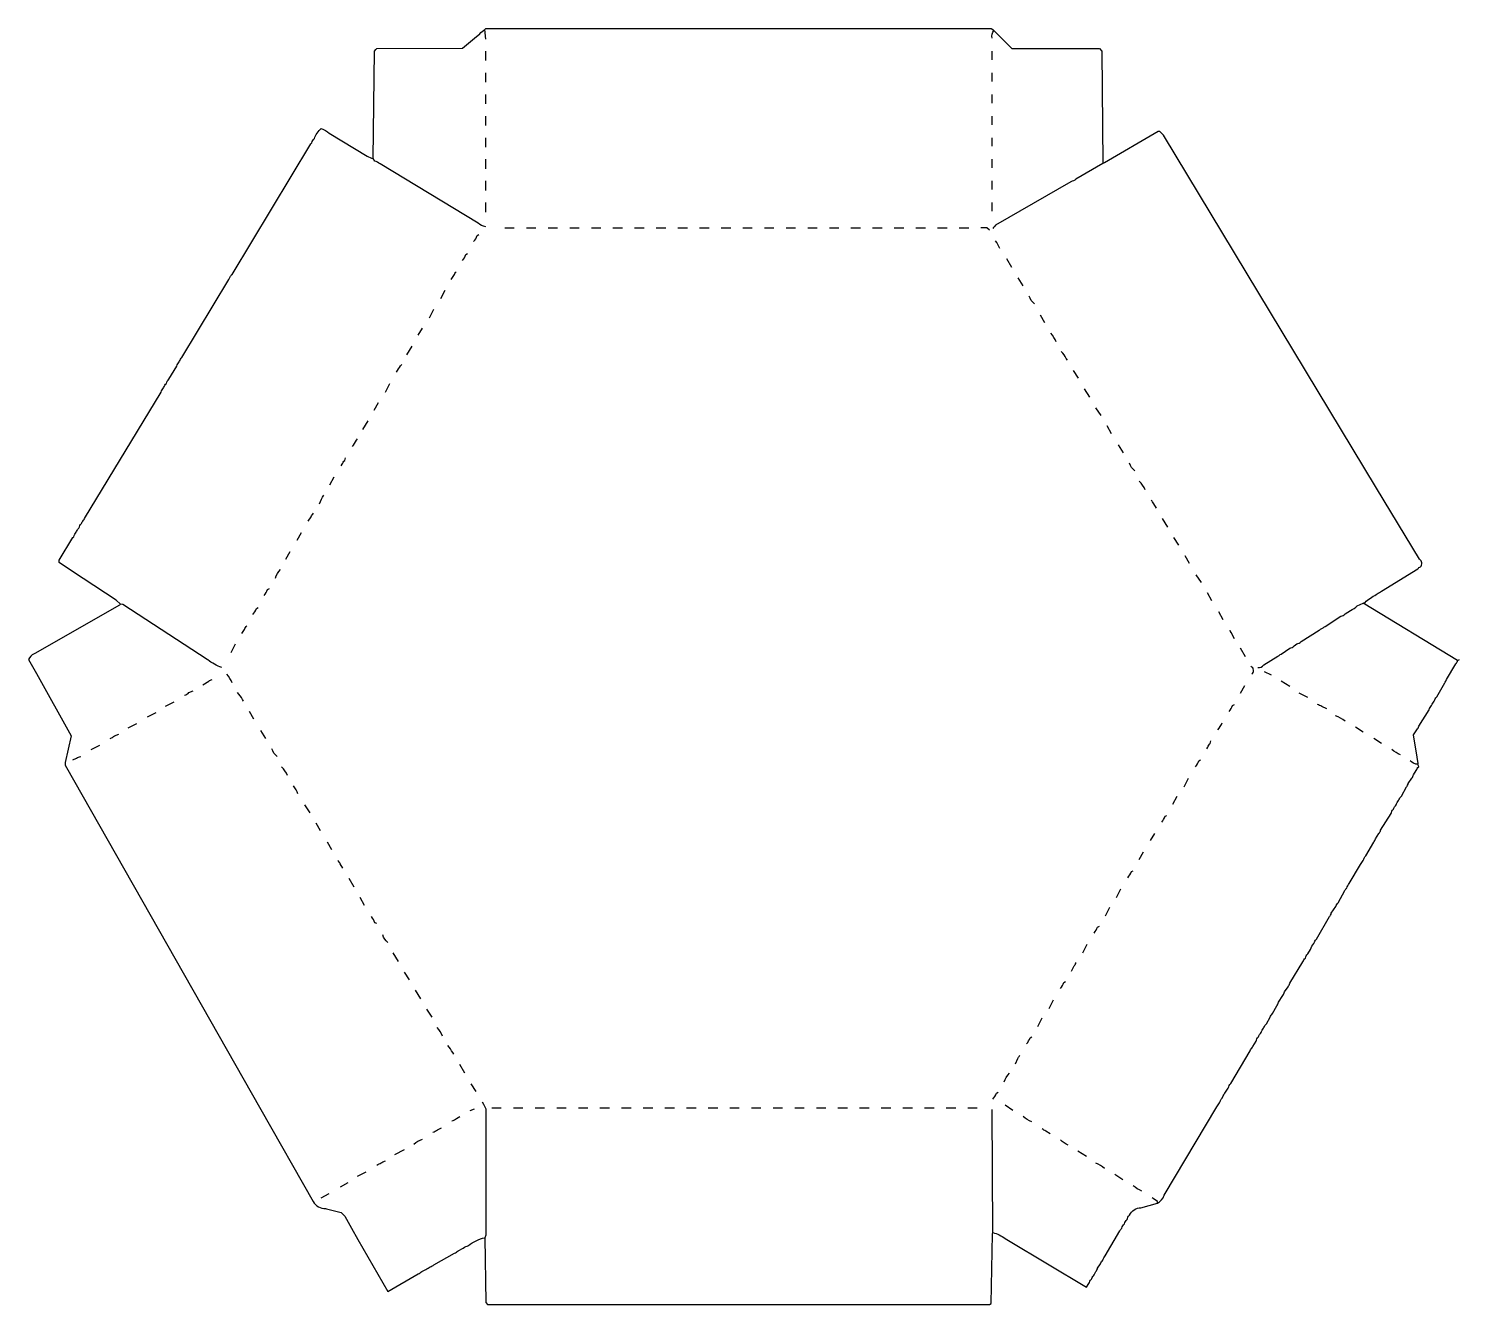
# Model space of a CAD drawing. Extents: x 87 to 1740, y 76 to 1550.
import ezdxf

# ---------------------------------------------------------------- set-up
doc = ezdxf.new("R2010")
doc.units = 0
doc.layers.get('0').update_dxf_attribs({"linetype": 'CONTINUOUS'})

msp = doc.modelspace()

# ---------------------------------------------------------------- linework, layer by layer
at = {"color": 250, "linetype": 'CONTINUOUS'}
for points in [[(615, 1321, -0.128171), (606.1, 1325.2), (492.846154, 1393.769231, 0.072242), (487, 1397), (485, 1400), (486.495902, 1523.995968), (488, 1526), (489, 1527), (587.99505, 1527.494951), (602, 1539), (608, 1544, -0.087559), (614, 1549), (615, 1550), (1199, 1550), (1200.9, 1548.8), (1202, 1548), (1223, 1527), (1324, 1527), (1327, 1524), (1328, 1394)], [(1200, 1539, -0.225288), (1202, 1548)], [(310, 812, -0.10175), (293.846154, 820.769231), (293.1, 821.2), (195.793103, 884.482759), (193, 885), (187.795082, 889.754098), (149.846154, 914.769231), (149.153846, 915.230769), (122, 933), (122, 936), (138, 962), (139, 963, -0.129316), (141.8, 968.1), (142.2, 968.9, -0.113019), (145, 973, -0.129316), (147.8, 978.1), (148.2, 978.9, -0.113019), (151, 983), (151.2, 983.9), (240, 1130, -0.129316), (242.8, 1135.1), (243.2, 1135.9, -0.113019), (246, 1140, -0.129316), (248.8, 1145.1), (258, 1160, -0.129316), (260.8, 1165.1), (261.2, 1165.9, -0.113019), (264, 1170), (318, 1260, 0.067868), (319.8, 1263.1, -0.118981), (322, 1266), (413, 1417), (414, 1418, -0.162817), (417, 1423, -0.149052), (425, 1434.5, -0.079332), (434.153846, 1429.230769), (477.9, 1402.8, 0.079039), (485, 1400)], [(1507, 812, 0.312247), (1514, 815), (1530.1, 824.8, 0.118981), (1533, 827), (1533.9, 827.2), (1544, 834, 0.129316), (1549.1, 836.8), (1552, 839, 0.129316), (1557.1, 841.8), (1578, 855, -0.067868), (1581.1, 856.8, 0.118981), (1584, 859), (1584.9, 859.2), (1603, 871, 0.129316), (1608.1, 873.8), (1614.1, 877.8, 0.076085), (1622, 883), (1629, 886), (1631, 887, -0.085586), (1644, 896, -0.114561), (1648.9, 899.2), (1650, 900), (1692, 926, -0.184026), (1695, 928, 0.489885), (1693.8, 936.9), (1644.2, 1019.1), (1398, 1427), (1394, 1431), (1392, 1431), (1330, 1395), (1328, 1394), (1297, 1376, -0.079147), (1291, 1373), (1204.1, 1322.8, 0.07409), (1201, 1319)], [(601, 1304, 0.125537), (605, 1311), (607, 1312)], [(588, 1282, 0.074103), (592, 1289), (594, 1290)], [(1209, 1296, 0.070776), (1204, 1305)], [(575, 1260), (578.2, 1264.9, -0.113019), (581, 1269)], [(1249, 1232, -0.156346), (1243, 1241)], [(1274, 1188, 0.070063), (1268, 1198)], [(1287, 1167), (1285.8, 1168.9, 0.084789), (1280, 1177)], [(512, 1153), (513.2, 1154.9, -0.071864), (518, 1162)], [(461, 1067), (462.2, 1068.9, -0.071864), (467, 1076)], [(448, 1045), (449.2, 1046.9, -0.113019), (452, 1051), (453, 1054)], [(1365, 1039, -0.156346), (1359, 1048)], [(1377, 1017, 0.107226), (1370, 1027)], [(423, 1001, -0.073278), (428, 1011)], [(1390, 996), (1386.8, 1000.9, 0.095372), (1384, 1005)], [(410, 981), (413.2, 985.9, -0.113019), (416, 990)], [(372, 915, -0.15732), (378, 925)], [(359, 895, 0.074103), (363, 902), (365, 903)], [(193, 885), (192, 884), (93.9, 828.2), (93.1, 827.8, 0.225622), (86.8, 820.9), (95.769231, 804.846154), (136, 733), (129, 702), (129, 699), (355.2, 301.1), (415.769231, 194.846154, 0.28723), (429.911765, 186.647059), (431.1, 186.3), (448, 182), (452, 178), (459.8, 163.9), (467.2, 151.1), (502, 91), (536.9, 111.2, 0.113019), (541, 114), (545.9, 116.2, -0.065958), (550.9, 119.2, 0.06304), (555.1, 121.8), (578.9, 135.2, 0.06304), (583.1, 137.8), (589, 141, -0.079147), (595, 144, -0.115712), (614, 153)], [(346, 873, 0.074103), (350, 880), (352, 881)], [(333, 851), (336.2, 855.9, -0.113019), (339, 860)], [(1480, 845), (1476.230769, 852.153846, -0.092595), (1475, 855)], [(1201, 159, -0.087455), (1215.1, 152.2), (1218.9, 149.8), (1309, 96), (1312, 100, -0.129316), (1314.8, 105.1), (1315.2, 105.9, -0.113019), (1318, 110), (1320, 114, 0.120666), (1322, 118), (1325.2, 122.9, -0.113019), (1328, 127, -0.129316), (1330.8, 132.1), (1347.8, 161.1, -0.078461), (1349.8, 164.1, -0.089283), (1353, 169, -0.162817), (1356, 174, -0.129316), (1358.8, 179.1, -0.295361), (1372.088235, 187.647059), (1391, 193, 0.209567), (1399, 202), (1459.8, 304.1, -0.089283), (1463, 309, -0.129316), (1465.8, 314.1), (1467.2, 316.9, -0.06304), (1469.8, 321.1), (1473, 326, -0.129316), (1475.8, 331.1), (1498.2, 368.9, -0.113019), (1501, 373), (1501.2, 373.9), (1505, 380, -0.129316), (1507.8, 385.1, -0.089283), (1511, 390, -0.129316), (1513.8, 395.1), (1514.2, 395.9, -0.113019), (1517, 400), (1521.2, 407.9, -0.113019), (1524, 412), (1529, 421, 0.120666), (1531, 425), (1536, 433, 0.120666), (1538, 437), (1542, 443, 0.120666), (1544, 447), (1559.2, 471.9, -0.113019), (1562, 476, -0.129316), (1564.8, 481.1), (1568, 486, -0.133925), (1572, 493, -0.129316), (1574.8, 498.1), (1590, 524, 0.120666), (1592, 528), (1597.2, 535.9, -0.113019), (1600, 540), (1607.8, 554.1, -0.118981), (1610, 557, -0.129316), (1612.8, 562.1), (1625.8, 584.1, -0.089283), (1629, 589, -0.129316), (1631.8, 594.1), (1641, 610, 0.120666), (1643, 614), (1647, 620, 0.120666), (1649, 624), (1661, 643, -0.129316), (1663.8, 648.1, -0.089283), (1667, 653, -0.129316), (1669.8, 658.1), (1670.2, 658.9, -0.113019), (1673, 663), (1679, 674, 0.120666), (1681, 678), (1685, 684, 0.120666), (1687, 688), (1690.2, 692.9, -0.130112), (1693, 697), (1692, 700), (1692.2, 700.9), (1691.405405, 708.067568), (1687, 734), (1691, 740, 0.120666), (1693, 744), (1705, 763, -0.129316), (1707.8, 768.1, -0.089283), (1711, 773, -0.129316), (1713.8, 778.1), (1723, 794, 0.120666), (1725, 798), (1736, 816, 0.120666), (1738, 820), (1740, 821)], [(1500, 804, 0.602615), (1499, 813)], [(288, 792), (295, 796, -0.120666), (299, 798)], [(322, 794, 0.070063), (316, 804)], [(267, 780, 0.129316), (272.1, 782.8), (277, 785)], [(335, 773), (333.8, 774.9, 0.084789), (328, 783)], [(1474, 761, 0.074103), (1478, 768), (1480, 769)], [(1587, 764), (1580.9, 766.8, 0.076053), (1576, 769)], [(1461, 740, 0.065914), (1466, 748)], [(1608, 750, 0.066298), (1597, 756)], [(181, 730, 0.162817), (186, 733), (191, 735)], [(374, 709, -0.156346), (368, 718)], [(1448, 718), (1449.2, 719.9, -0.113019), (1452, 724), (1453, 727)], [(1672, 711, -0.070063), (1662, 717)], [(138, 705), (142, 707, -0.165541), (147, 709)], [(386, 687, 0.107226), (379, 697)], [(1435, 697, 0.074103), (1439, 704), (1441, 705)], [(1692, 700, -0.191402), (1683, 704)], [(398, 666, 0.070776), (393, 675)], [(1396, 633, 0.074103), (1400, 640), (1402, 641)], [(450, 580), (446.8, 584.9, 0.095372), (444, 589)], [(1357, 569, 0.074103), (1361, 576), (1363, 577)], [(489, 516), (487, 517, 0.079116), (483, 524)], [(1318, 505, 0.074103), (1322, 512), (1324, 513)], [(502, 494, -0.138606), (496, 503)], [(1292, 461), (1295, 467, 0.120666), (1297, 471)], [(1279, 441, 0.074103), (1283, 448), (1285, 449)], [(565, 386, 0.070063), (559, 396)], [(1240, 377, 0.074103), (1244, 384), (1246, 385)], [(578, 365), (576.8, 366.9, 0.084789), (571, 375)], [(1227, 354), (1229.8, 360.1, -0.078461), (1231.8, 363.1), (1232, 364)], [(1214, 333, -0.097045), (1220, 343)], [(1201, 313, 0.074103), (1205, 320), (1207, 321)], [(576, 288, 0.129316), (581.1, 290.8), (585, 293)], [(1246, 287, -0.100189), (1236, 293)], [(532, 261, -0.106997), (542, 267)], [(554, 275, 0.129316), (559.1, 277.8), (564, 280)], [(1267, 273), (1262.1, 276.2, -0.095372), (1258, 279)], [(1288, 260, -0.071762), (1279, 266)], [(489, 237, 0.082763), (491.9, 238.2, 0.06304), (496.1, 240.8), (499, 242)], [(1330, 233, 0.100189), (1320, 239)], [(1373, 207, -0.070063), (1363, 213)]]:
    msp.add_lwpolyline(points, format="xyb", dxfattribs=at)
for points in [[(615, 1538), (614, 1549)], [(615, 1513), (615, 1524)], [(1200, 1514), (1200, 1524)], [(615, 1488), (615, 1499)], [(1200, 1489), (1200, 1499)], [(615, 1463), (615, 1474)], [(1200, 1464), (1200, 1474)], [(615, 1438), (615, 1449)], [(1200, 1439), (1200, 1449)], [(615, 1413), (615, 1424)], [(1200, 1414), (1200, 1424)], [(615, 1388), (615, 1399)], [(1200, 1389), (1200, 1399)], [(615, 1363), (615, 1374)], [(1200, 1364), (1200, 1374)], [(615, 1338), (615, 1349)], [(1200, 1339), (1200, 1349)], [(637, 1320), (648, 1320)], [(662, 1320), (673, 1320)], [(687, 1320), (698, 1320)], [(712, 1320), (723, 1320)], [(737, 1320), (748, 1320)], [(762, 1320), (773, 1320)], [(787, 1320), (798, 1320)], [(812, 1320), (823, 1320)], [(837, 1320), (848, 1320)], [(862, 1320), (873, 1320)], [(887, 1320), (898, 1320)], [(912, 1320), (923, 1320)], [(937, 1320), (948, 1320)], [(962, 1320), (973, 1320)], [(987, 1320), (998, 1320)], [(1012, 1320), (1023, 1320)], [(1037, 1320), (1048, 1320)], [(1062, 1320), (1073, 1320)], [(1087, 1320), (1098, 1320)], [(1112, 1320), (1123, 1320)], [(1137, 1320), (1148, 1320)], [(1162, 1320), (1173, 1320)], [(1197, 1317), (1194, 1320), (1187, 1320)], [(1223, 1274), (1217, 1284)], [(1236, 1253), (1230, 1262)], [(563, 1238), (568, 1248)], [(550, 1216), (555, 1226)], [(1261, 1210), (1256, 1219)], [(537, 1196), (542, 1204)], [(524, 1173), (530, 1183)], [(1300, 1146), (1294, 1155)], [(499, 1130), (504, 1140)], [(1313, 1124), (1307, 1134)], [(486, 1109), (491, 1118)], [(1326, 1103), (1320, 1112)], [(473, 1087), (479, 1097)], [(1338, 1082), (1333, 1091)], [(1352, 1060), (1346, 1069)], [(435, 1023), (440, 1032)], [(1403, 974), (1397, 984)], [(397, 959), (402, 968)], [(1416, 953), (1410, 962)], [(384, 937), (389, 946)], [(1428, 932), (1423, 941)], [(1442, 910), (1436, 919)], [(1454, 889), (1449, 898)], [(1738, 820), (1629, 886)], [(1467, 867), (1462, 876)], [(321, 829), (326, 839)], [(1493, 824), (1487, 834)], [(1544, 790), (1534, 796)], [(1487, 782), (1492, 791)], [(1565, 777), (1555, 782)], [(245, 767), (255, 772)], [(347, 752), (342, 761)], [(202, 742), (212, 747)], [(224, 755), (234, 760)], [(361, 730), (355, 739)], [(1629, 737), (1620, 743)], [(1650, 724), (1641, 730)], [(159, 717), (169, 722)], [(1422, 674), (1427, 684)], [(1409, 654), (1414, 663)], [(412, 644), (406, 653)], [(424, 623), (419, 632)], [(1383, 612), (1388, 620)], [(437, 601), (432, 610)], [(1370, 590), (1375, 599)], [(463, 558), (457, 568)], [(475, 537), (470, 546)], [(1344, 546), (1349, 556)], [(1331, 525), (1336, 535)], [(514, 472), (508, 482)], [(1305, 482), (1310, 492)], [(527, 451), (521, 460)], [(540, 429), (534, 439)], [(553, 408), (547, 417)], [(1266, 418), (1271, 428)], [(1253, 397), (1258, 407)], [(591, 343), (585, 353)], [(604, 322), (598, 331)], [(597, 300), (602, 302)], [(611, 310), (612.230769, 307.153846), (615, 302), (615, 156), (614, 153), (615, 78), (617, 76), (1197, 76), (1199.000641, 77.0253), (1200.7, 157.1), (1201, 159), (1200, 301)], [(622, 303), (633, 303)], [(647, 303), (658, 303)], [(672, 303), (683, 303)], [(697, 303), (708, 303)], [(722, 303), (733, 303)], [(747, 303), (758, 303)], [(772, 303), (783, 303)], [(797, 303), (808, 303)], [(822, 303), (833, 303)], [(847, 303), (858, 303)], [(872, 303), (883, 303)], [(897, 303), (908, 303)], [(922, 303), (933, 303)], [(947, 303), (958, 303)], [(972, 303), (983, 303)], [(997, 303), (1008, 303)], [(1022, 303), (1033, 303)], [(1047, 303), (1058, 303)], [(1072, 303), (1083, 303)], [(1097, 303), (1108, 303)], [(1122, 303), (1133, 303)], [(1147, 303), (1158, 303)], [(1172, 303), (1183, 303)], [(1224, 300), (1215, 306)], [(510, 249), (521, 255)], [(1309, 247), (1299, 253)], [(447, 212), (456, 217)], [(467, 224), (477, 229)], [(1351, 220), (1342, 226)], [(425, 199), (434, 204)], [(1391, 193), (1391, 195), (1386.1, 198.2), (1385, 199)]]:
    msp.add_lwpolyline(points, dxfattribs=at)
at = {"color": 247, "linetype": 'CONTINUOUS'}
msp.add_lwpolyline([(1523, 803), (1515, 807)], dxfattribs=at)

doc.saveas('drawing.dxf')
